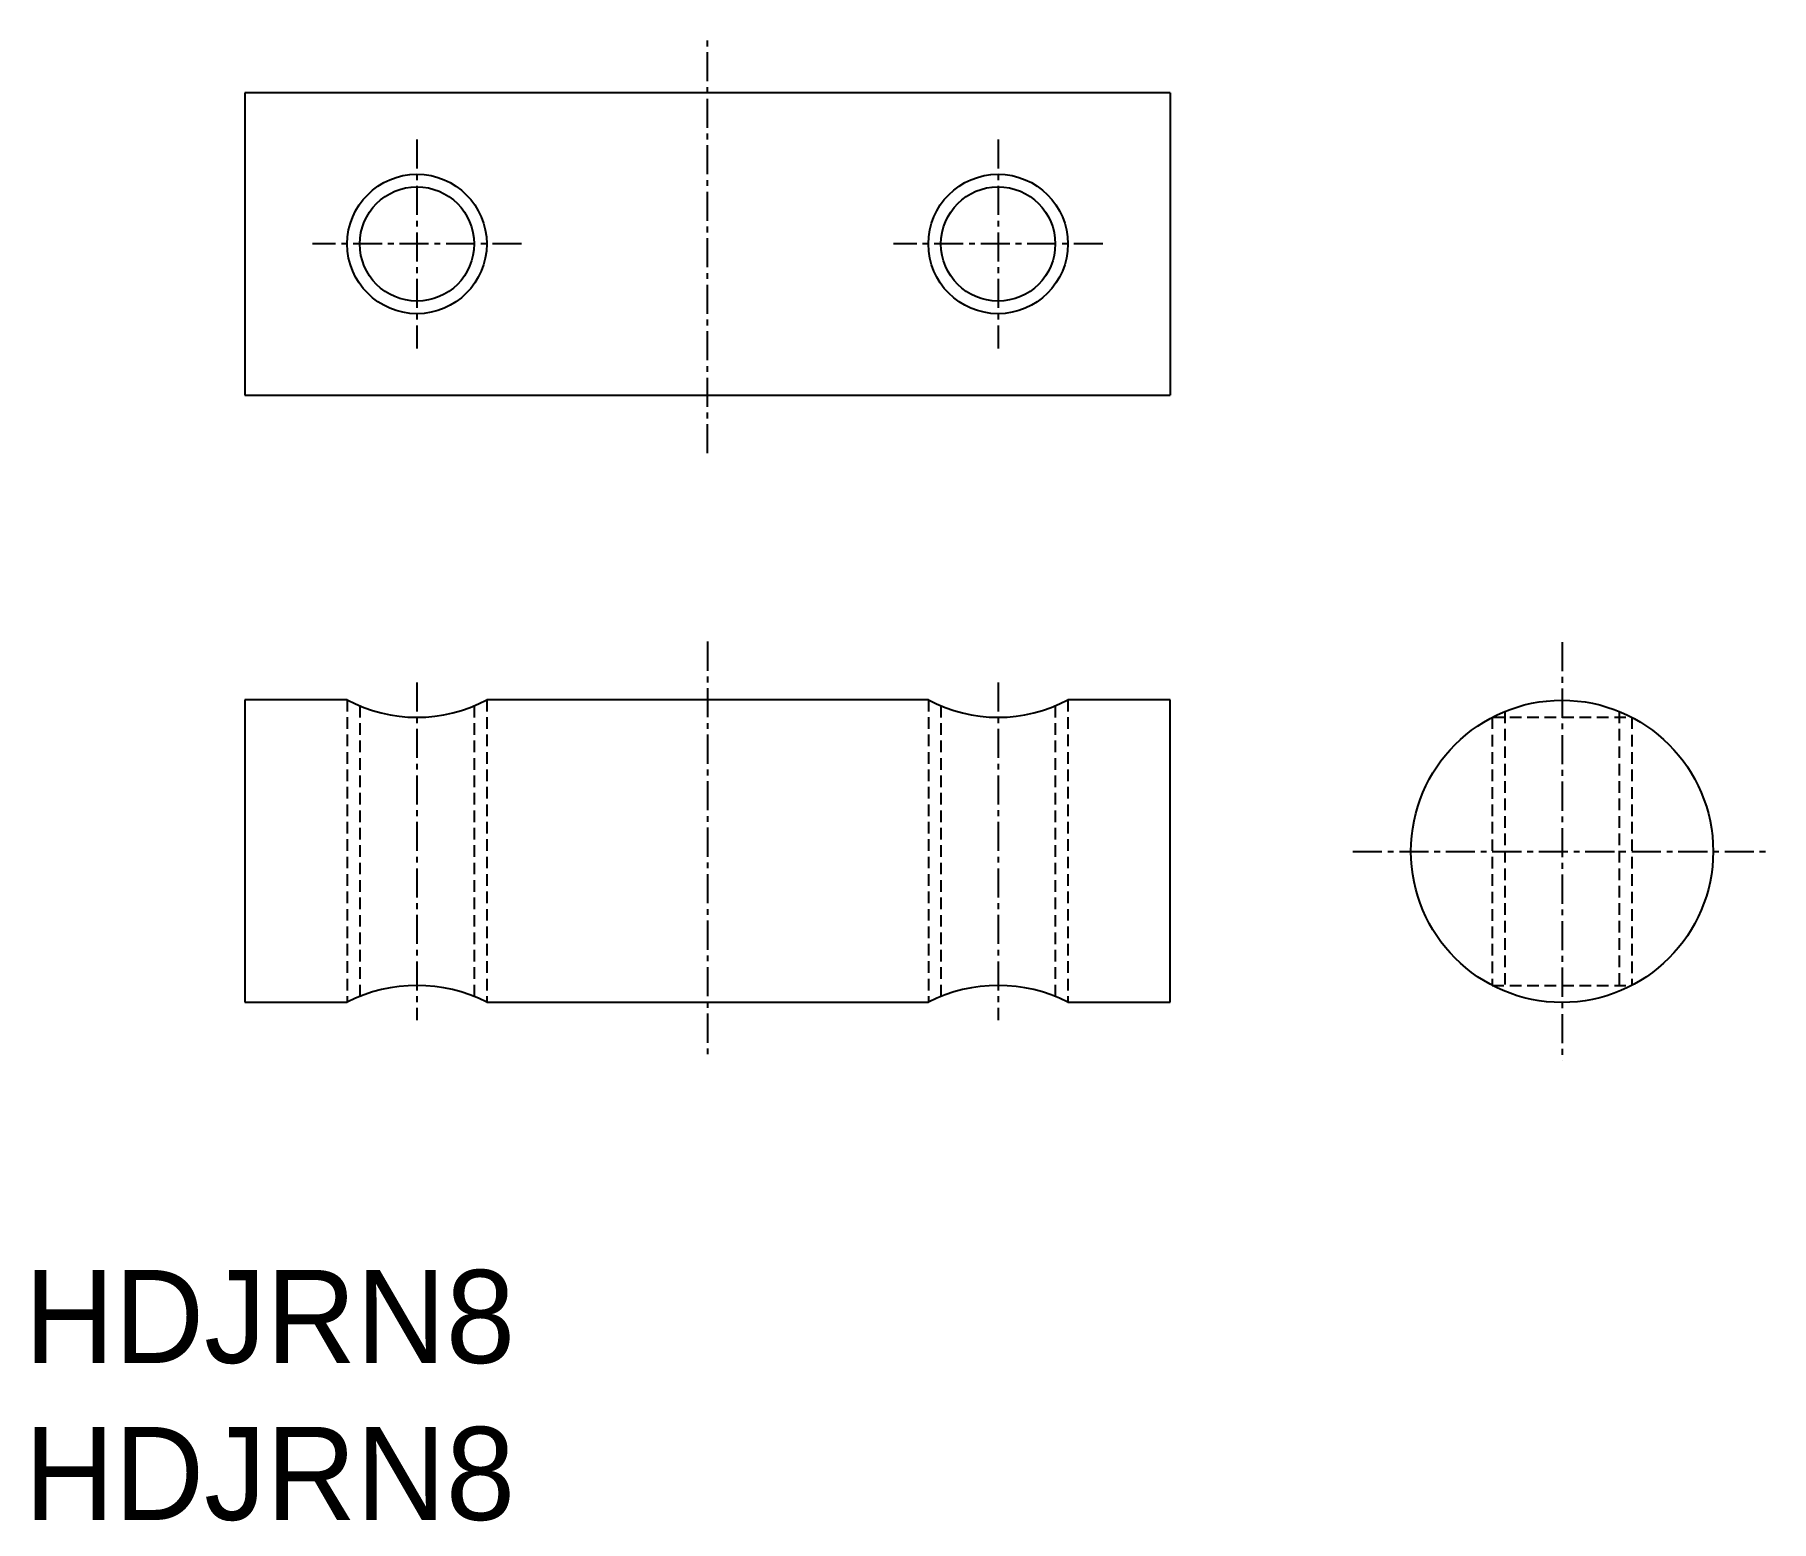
# Model space of a CAD drawing. Extents: x 0.4 to 75.1, y 3.1 to 67.1.
import ezdxf

# ---------------------------------------------------------------- set-up
doc = ezdxf.new("R2010")
doc.units = 0
doc.linetypes.add('CENTER', pattern=[2, 1.25, -0.25, 0.25, -0.25])
doc.linetypes.add('DASHED', pattern=[0.75, 0.5, -0.25])
doc.layers.get('0').update_dxf_attribs({"linetype": 'CONTINUOUS'})
doc.layers.add('CENTER', color=1, linetype='CENTER')

msp = doc.modelspace()

# ---------------------------------------------------------------- linework, layer by layer
at = {"color": 7, "linetype": 'CONTINUOUS'}
for p, q in [((9.483, 64.565), (9.483, 51.565)), ((49.283, 64.565), (9.483, 64.565)), ((49.283, 64.565), (49.283, 51.565)), ((9.483, 51.565), (49.283, 51.565)), ((13.883, 38.461), (9.483, 38.461)), ((9.483, 38.461), (9.483, 25.461)), ((49.283, 38.461), (44.883, 38.461)), ((49.283, 25.461), (49.283, 38.461)), ((9.483, 25.461), (13.883, 25.461))]:
    msp.add_line(p, q, dxfattribs=at)
at = {"color": 3, "linetype": 'DASHED'}
for p, q in [((13.883, 38.461), (13.883, 25.461)), ((14.424, 38.203), (14.424, 25.704)), ((19.342, 38.203), (19.342, 25.704)), ((19.883, 38.461), (19.883, 25.461)), ((38.883, 38.461), (38.883, 25.461)), ((39.424, 38.203), (39.424, 25.704)), ((44.342, 38.203), (44.342, 25.704)), ((44.883, 38.461), (44.883, 25.461)), ((63.143, 37.707), (63.143, 26.175)), ((63.143, 37.707), (69.143, 37.707)), ((63.684, 37.958), (63.684, 25.924)), ((68.602, 37.958), (68.602, 25.924)), ((69.143, 37.707), (69.143, 26.175)), ((63.143, 26.175), (69.143, 26.175))]:
    msp.add_line(p, q, dxfattribs=at)
at = {"color": 7, "linetype": 'CONTINUOUS'}
for points in [[(38.883, 38.461), (19.883, 38.461)], [(19.883, 25.461), (38.883, 25.461)], [(44.883, 25.461), (49.283, 25.461)]]:
    msp.add_lwpolyline(points, dxfattribs=at)
at = {"color": 3, "linetype": 'CONTINUOUS'}
for centre in [(16.883, 58.065), (41.883, 58.065)]:
    msp.add_circle(centre, 3, dxfattribs=at)
at = {"color": 7, "linetype": 'CONTINUOUS'}
for centre, radius in [((16.883, 58.065), 2.459), ((41.883, 58.065), 2.459), ((66.143, 31.941), 6.5)]:
    msp.add_circle(centre, radius, dxfattribs=at)
for centre, radius, start, end in [((16.883, 44.053), 6.345, 241.78535, 298.21465), ((41.883, 44.053), 6.345, 241.78535, 298.21465), ((16.883, 19.511), 6.664, 63.24407, 116.75593), ((41.883, 19.511), 6.664, 63.24407, 116.75593)]:
    msp.add_arc(centre, radius, start, end, dxfattribs=at)
at = {"layer": 'CENTER', "color": 1, "linetype": 'CENTER'}
for p, q in [((29.383, 49.065), (29.383, 67.065)), ((16.883, 62.565), (16.883, 53.565)), ((41.883, 62.565), (41.883, 53.565)), ((21.383, 58.065), (12.383, 58.065)), ((46.383, 58.065), (37.383, 58.065)), ((29.383, 40.961), (29.383, 22.961)), ((66.143, 40.941), (66.143, 22.941)), ((16.883, 39.207), (16.883, 24.675)), ((41.883, 39.207), (41.883, 24.675)), ((57.143, 31.941), (75.143, 31.941))]:
    msp.add_line(p, q, dxfattribs=at)

# ---------------------------------------------------------------- texts
at = {"color": 7, "linetype": 'CONTINUOUS'}
for p in [(0, 9.936), (0, 3.184)]:
    msp.add_text('HDJRN8', height=4, dxfattribs=at).set_placement(p)

doc.saveas('drawing.dxf')
